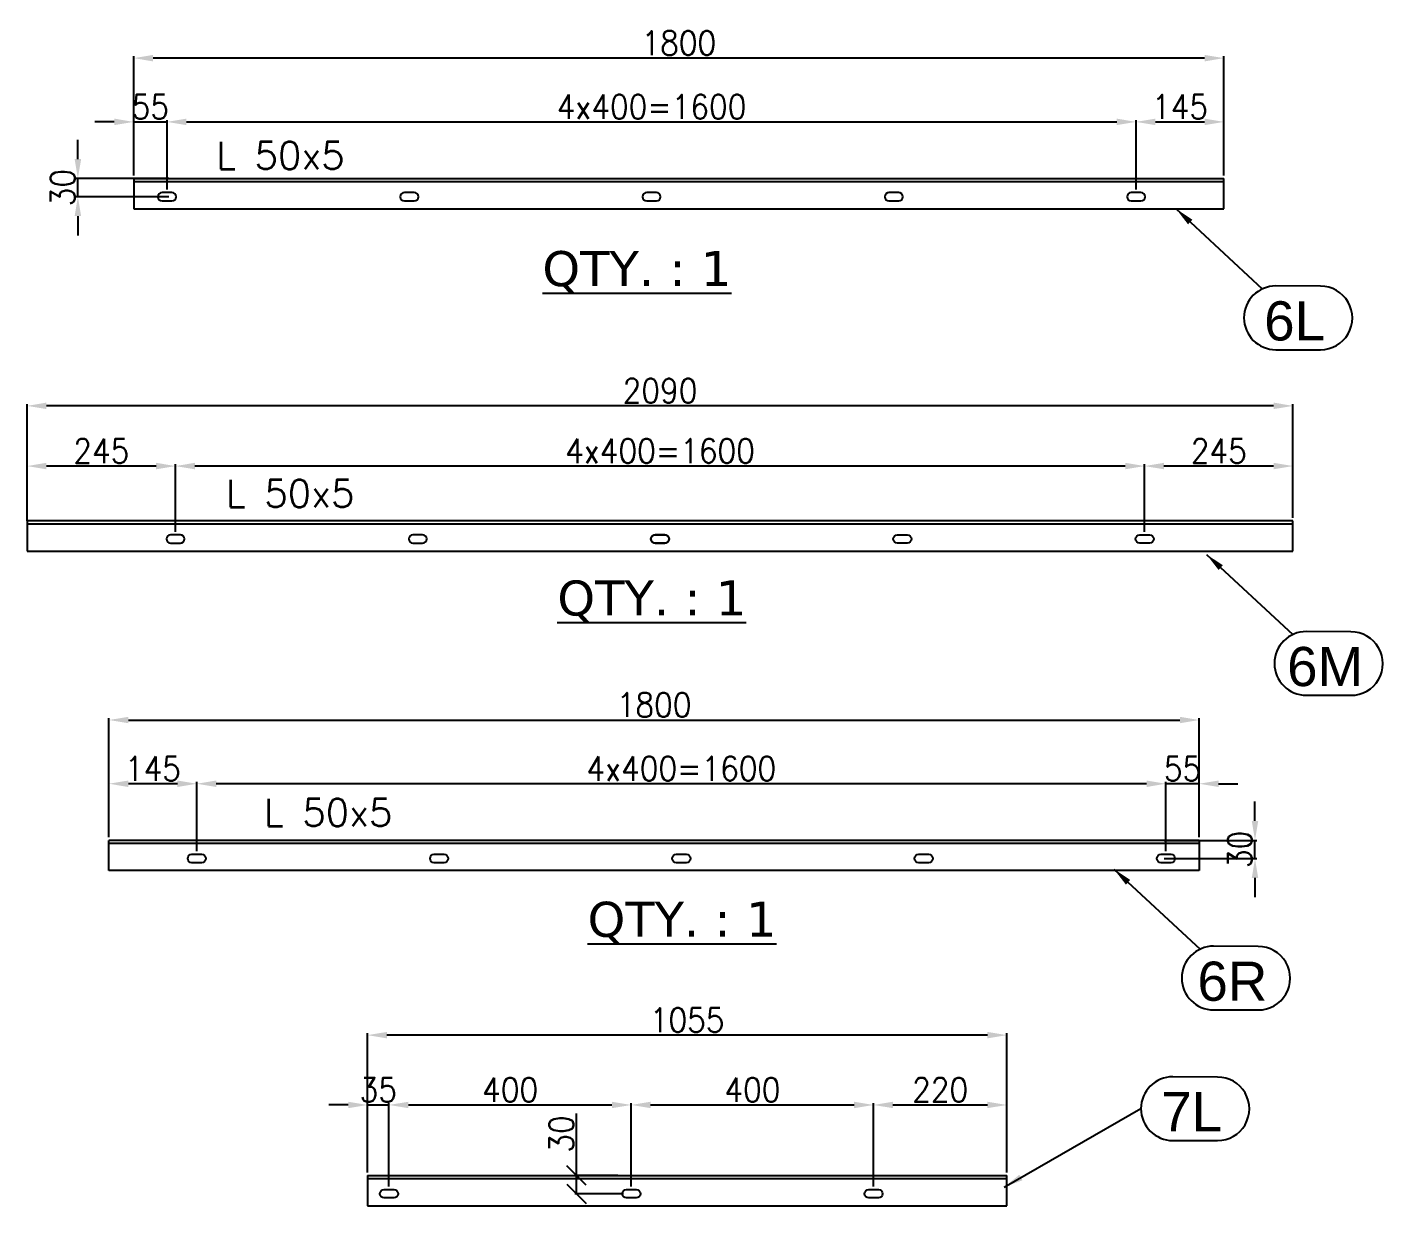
# Model space of a CAD drawing. Header units: inches. Extents: x 98758 to 118468, y 66787 to 119708.
# Drawn here: x 106906 to 109144, y 83688 to 85634 of the extents above; entities that cross this region are included whole.
import ezdxf
from ezdxf.enums import TextEntityAlignment as Align

# ---------------------------------------------------------------- set-up
doc = ezdxf.new("R2010")
doc.units = ezdxf.units.IN
doc.header["$MEASUREMENT"] = 0
doc.linetypes.add('HIDDEN', pattern=[0.375, 0.25, -0.125])
doc.linetypes.add('HIDDEN2', pattern=[0.1875, 0.125, -0.0625])
for name, color, linetype in [('2', 2, 'HIDDEN2'), ('3', 3, 'Continuous'), ('3-TEXT', 6, 'Continuous'), ('TEXT', 6, 'Continuous')]:
    doc.layers.add(name, color=color, linetype=linetype)
doc.styles.add('ROMANS', font='ROMANS.shx', dxfattribs={"width": 0.9})
doc.styles.add('style10', font='swissl.ttf', dxfattribs={"height": 40})
doc.styles.add('ver', font='verdana.ttf')
doc.dimstyles.new('11', dxfattribs={"dimtxt": 40, "dimasz": 32, "dimexe": 3, "dimexo": 5, "dimgap": 5, "dimtad": 1, "dimdec": 0, "dimdsep": 46, "dimtxsty": 'ROMANS', "dimcen": 2.5, "dimclrd": 6, "dimclre": 6, "dimclrt": 2, "dimadec": 0, "dimazin": 0, "dimtfac": 1, "dimtdec": 0, "dimtmove": 0, "dimatfit": 3, "dimfxl": 1, "dimarcsym": 0})

# ---------------------------------------------------------------- blocks, each defined once
blk = doc.blocks.new('*D414')
at = {"color": 6, "lineweight": -2, "transparency": 16777216}
for p, q in [((106989.3, 85416.2), (106989.3, 85448.2)), ((107139.5, 85384.2), (106986.3, 85384.2)), ((106989.3, 85354.2), (106989.3, 85384.2)), ((107139.5, 85354.2), (106986.3, 85354.2)), ((106989.3, 85322.2), (106989.3, 85290.2))]:
    blk.add_line(p, q, dxfattribs=at)
at = {"color": 6, "transparency": 16777216}
for points in [[(106984, 85416.2), (106994.7, 85416.2), (106989.3, 85384.2)], [(106984, 85322.2), (106994.7, 85322.2), (106989.3, 85354.2)]]:
    blk.add_solid(points, dxfattribs=at)
at = {"layer": 'Defpoints', "color": 0, "transparency": 16777216}
for p in [(106989.3, 85384.2), (107144.5, 85384.2), (107144.5, 85354.2)]:
    blk.add_point(p, dxfattribs=at)
at = {"color": 2, "transparency": 16777216, "insert": (106964.3, 85369.2), "char_height": 40, "attachment_point": 5, "rotation": 90, "style": 'ROMANS'}
blk.add_mtext('30', dxfattribs=at)
blk = doc.blocks.new('*D415')
at = {"color": 6, "lineweight": -2, "transparency": 16777216}
for p, q in [((107049.5, 85477.7), (107017.5, 85477.7)), ((107081.5, 85389.2), (107081.5, 85480.7)), ((107081.5, 85477.7), (107136.5, 85477.7)), ((107136.5, 85366.2), (107136.5, 85480.7)), ((107168.5, 85477.7), (107200.5, 85477.7))]:
    blk.add_line(p, q, dxfattribs=at)
at = {"color": 6, "transparency": 16777216}
for points in [[(107049.5, 85483.1), (107049.5, 85472.4), (107081.5, 85477.7)], [(107168.5, 85483.1), (107168.5, 85472.4), (107136.5, 85477.7)]]:
    blk.add_solid(points, dxfattribs=at)
at = {"layer": 'Defpoints', "color": 0, "transparency": 16777216}
for p in [(107136.5, 85477.7), (107081.5, 85384.2), (107136.5, 85361.2)]:
    blk.add_point(p, dxfattribs=at)
at = {"color": 2, "transparency": 16777216, "insert": (107109, 85502.7), "char_height": 40, "attachment_point": 5, "style": 'ROMANS'}
blk.add_mtext('55', dxfattribs=at)
blk = doc.blocks.new('*D416')
at = {"color": 6, "lineweight": -2, "transparency": 16777216}
for p, q in [((107136.5, 85366.2), (107136.5, 85480.7)), ((107168.5, 85477.7), (108704.5, 85477.7)), ((108736.5, 85366.2), (108736.5, 85480.7))]:
    blk.add_line(p, q, dxfattribs=at)
at = {"color": 6, "transparency": 16777216}
for points in [[(107168.5, 85483.1), (107168.5, 85472.4), (107136.5, 85477.7)], [(108704.5, 85483.1), (108704.5, 85472.4), (108736.5, 85477.7)]]:
    blk.add_solid(points, dxfattribs=at)
at = {"layer": 'Defpoints', "color": 0, "transparency": 16777216}
for p in [(108736.5, 85477.7), (107136.5, 85361.2), (108736.5, 85361.2)]:
    blk.add_point(p, dxfattribs=at)
at = {"color": 2, "transparency": 16777216, "insert": (107936.5, 85502.7), "char_height": 40, "attachment_point": 5, "style": 'ROMANS'}
blk.add_mtext('4x400=1600', dxfattribs=at)
blk = doc.blocks.new('*D417')
at = {"color": 6, "lineweight": -2, "transparency": 16777216}
for p, q in [((108736.5, 85366.2), (108736.5, 85480.7)), ((108768.5, 85477.7), (108849.5, 85477.7)), ((108881.5, 85389.2), (108881.5, 85480.7))]:
    blk.add_line(p, q, dxfattribs=at)
at = {"color": 6, "transparency": 16777216}
for points in [[(108768.5, 85483.1), (108768.5, 85472.4), (108736.5, 85477.7)], [(108849.5, 85483.1), (108849.5, 85472.4), (108881.5, 85477.7)]]:
    blk.add_solid(points, dxfattribs=at)
at = {"layer": 'Defpoints', "color": 0, "transparency": 16777216}
for p in [(108881.5, 85477.7), (108881.5, 85384.2), (108736.5, 85361.2)]:
    blk.add_point(p, dxfattribs=at)
at = {"color": 2, "transparency": 16777216, "insert": (108809, 85502.7), "char_height": 40, "attachment_point": 5, "style": 'ROMANS'}
blk.add_mtext('145', dxfattribs=at)
blk = doc.blocks.new('*D418')
at = {"color": 6, "lineweight": -2, "transparency": 16777216}
for p, q in [((107081.5, 85440), (107081.5, 85586)), ((108849.5, 85583), (107113.5, 85583)), ((108881.5, 85440), (108881.5, 85586))]:
    blk.add_line(p, q, dxfattribs=at)
at = {"color": 6, "transparency": 16777216}
for points in [[(107113.5, 85588.3), (107113.5, 85577.6), (107081.5, 85583)], [(108849.5, 85588.3), (108849.5, 85577.6), (108881.5, 85583)]]:
    blk.add_solid(points, dxfattribs=at)
at = {"layer": 'Defpoints', "color": 0, "transparency": 16777216}
for p in [(107081.5, 85583), (107081.5, 85435), (108881.5, 85435)]:
    blk.add_point(p, dxfattribs=at)
at = {"color": 2, "transparency": 16777216, "insert": (107981.5, 85608), "char_height": 40, "attachment_point": 5, "style": 'ROMANS'}
blk.add_mtext('1800', dxfattribs=at)
blk = doc.blocks.new('*D419')
at = {"color": 6, "lineweight": -2, "transparency": 16777216}
for p, q in [((108750.5, 84801), (108750.5, 84912.4)), ((108963.5, 84909.4), (108782.5, 84909.4)), ((108995.5, 84824), (108995.5, 84912.4))]:
    blk.add_line(p, q, dxfattribs=at)
at = {"color": 6, "transparency": 16777216}
for points in [[(108782.5, 84914.8), (108782.5, 84904.1), (108750.5, 84909.4)], [(108963.5, 84914.8), (108963.5, 84904.1), (108995.5, 84909.4)]]:
    blk.add_solid(points, dxfattribs=at)
at = {"layer": 'Defpoints', "color": 0, "transparency": 16777216}
for p in [(108750.5, 84909.4), (108995.5, 84819), (108750.5, 84796)]:
    blk.add_point(p, dxfattribs=at)
at = {"color": 2, "transparency": 16777216, "insert": (108873, 84934.4), "char_height": 40, "attachment_point": 5, "style": 'ROMANS'}
blk.add_mtext('245', dxfattribs=at)
blk = doc.blocks.new('*D420')
at = {"color": 6, "lineweight": -2, "transparency": 16777216}
for p, q in [((107150.5, 84801), (107150.5, 84912.4)), ((108718.5, 84909.4), (107182.5, 84909.4)), ((108750.5, 84801), (108750.5, 84912.4))]:
    blk.add_line(p, q, dxfattribs=at)
at = {"color": 6, "transparency": 16777216}
for points in [[(107182.5, 84914.8), (107182.5, 84904.1), (107150.5, 84909.4)], [(108718.5, 84914.8), (108718.5, 84904.1), (108750.5, 84909.4)]]:
    blk.add_solid(points, dxfattribs=at)
at = {"layer": 'Defpoints', "color": 0, "transparency": 16777216}
for p in [(107150.5, 84909.4), (107150.5, 84796), (108750.5, 84796)]:
    blk.add_point(p, dxfattribs=at)
at = {"color": 2, "transparency": 16777216, "insert": (107950.5, 84934.4), "char_height": 40, "attachment_point": 5, "style": 'ROMANS'}
blk.add_mtext('4x400=1600', dxfattribs=at)
blk = doc.blocks.new('*D421')
at = {"color": 6, "lineweight": -2, "transparency": 16777216}
for p, q in [((106905.5, 84819), (106905.5, 84912.4)), ((107118.5, 84909.4), (106937.5, 84909.4)), ((107150.5, 84801), (107150.5, 84912.4))]:
    blk.add_line(p, q, dxfattribs=at)
at = {"color": 6, "transparency": 16777216}
for points in [[(106937.5, 84914.8), (106937.5, 84904.1), (106905.5, 84909.4)], [(107118.5, 84914.8), (107118.5, 84904.1), (107150.5, 84909.4)]]:
    blk.add_solid(points, dxfattribs=at)
at = {"layer": 'Defpoints', "color": 0, "transparency": 16777216}
for p in [(106905.5, 84909.4), (106905.5, 84814), (107150.5, 84796)]:
    blk.add_point(p, dxfattribs=at)
at = {"color": 2, "transparency": 16777216, "insert": (107028, 84934.4), "char_height": 40, "attachment_point": 5, "style": 'ROMANS'}
blk.add_mtext('245', dxfattribs=at)
blk = doc.blocks.new('*D422')
at = {"color": 6, "lineweight": -2, "transparency": 16777216}
for p, q in [((106905.5, 84873.2), (106905.5, 85011.8)), ((108963.5, 85008.8), (106937.5, 85008.8)), ((108995.5, 84873.2), (108995.5, 85011.8))]:
    blk.add_line(p, q, dxfattribs=at)
at = {"color": 6, "transparency": 16777216}
for points in [[(106937.5, 85014.2), (106937.5, 85003.5), (106905.5, 85008.8)], [(108963.5, 85014.2), (108963.5, 85003.5), (108995.5, 85008.8)]]:
    blk.add_solid(points, dxfattribs=at)
at = {"layer": 'Defpoints', "color": 0, "transparency": 16777216}
for p in [(106905.5, 85008.8), (106905.5, 84868.2), (108995.5, 84868.2)]:
    blk.add_point(p, dxfattribs=at)
at = {"color": 2, "transparency": 16777216, "insert": (107950.5, 85033.8), "char_height": 40, "attachment_point": 5, "style": 'ROMANS'}
blk.add_mtext('2090', dxfattribs=at)
blk = doc.blocks.new('*D429')
at = {"color": 6, "lineweight": -2, "transparency": 16777216}
for p, q in [((108932.8, 84323.4), (108932.8, 84355.4)), ((108782.7, 84291.4), (108935.8, 84291.4)), ((108932.8, 84261.4), (108932.8, 84291.4)), ((108782.7, 84261.4), (108935.8, 84261.4)), ((108932.8, 84229.4), (108932.8, 84197.4))]:
    blk.add_line(p, q, dxfattribs=at)
at = {"color": 6, "transparency": 16777216}
for points in [[(108927.5, 84323.4), (108938.1, 84323.4), (108932.8, 84291.4)], [(108927.5, 84229.4), (108938.1, 84229.4), (108932.8, 84261.4)]]:
    blk.add_solid(points, dxfattribs=at)
at = {"layer": 'Defpoints', "color": 0, "transparency": 16777216}
for p in [(108777.7, 84291.4), (108932.8, 84291.4), (108777.7, 84261.4)]:
    blk.add_point(p, dxfattribs=at)
at = {"color": 2, "transparency": 16777216, "insert": (108907.8, 84276.4), "char_height": 40, "attachment_point": 5, "rotation": 90, "style": 'ROMANS'}
blk.add_mtext('30', dxfattribs=at)
blk = doc.blocks.new('*D430')
at = {"color": 6, "lineweight": -2, "transparency": 16777216}
for p, q in [((108753.7, 84384.9), (108721.7, 84384.9)), ((108785.7, 84273.4), (108785.7, 84387.9)), ((108840.7, 84384.9), (108785.7, 84384.9)), ((108840.7, 84296.4), (108840.7, 84387.9)), ((108872.7, 84384.9), (108904.7, 84384.9))]:
    blk.add_line(p, q, dxfattribs=at)
at = {"color": 6, "transparency": 16777216}
for points in [[(108753.7, 84390.2), (108753.7, 84379.5), (108785.7, 84384.9)], [(108872.7, 84390.2), (108872.7, 84379.5), (108840.7, 84384.9)]]:
    blk.add_solid(points, dxfattribs=at)
at = {"layer": 'Defpoints', "color": 0, "transparency": 16777216}
for p in [(108785.7, 84384.9), (108840.7, 84291.4), (108785.7, 84268.4)]:
    blk.add_point(p, dxfattribs=at)
at = {"color": 2, "transparency": 16777216, "insert": (108813.2, 84409.9), "char_height": 40, "attachment_point": 5, "style": 'ROMANS'}
blk.add_mtext('55', dxfattribs=at)
blk = doc.blocks.new('*D431')
at = {"color": 6, "lineweight": -2, "transparency": 16777216}
for p, q in [((107185.7, 84273.4), (107185.7, 84387.9)), ((108753.7, 84384.9), (107217.7, 84384.9)), ((108785.7, 84273.4), (108785.7, 84387.9))]:
    blk.add_line(p, q, dxfattribs=at)
at = {"color": 6, "transparency": 16777216}
for points in [[(107217.7, 84390.2), (107217.7, 84379.5), (107185.7, 84384.9)], [(108753.7, 84390.2), (108753.7, 84379.5), (108785.7, 84384.9)]]:
    blk.add_solid(points, dxfattribs=at)
at = {"layer": 'Defpoints', "color": 0, "transparency": 16777216}
for p in [(107185.7, 84384.9), (107185.7, 84268.4), (108785.7, 84268.4)]:
    blk.add_point(p, dxfattribs=at)
at = {"color": 2, "transparency": 16777216, "insert": (107985.7, 84409.9), "char_height": 40, "attachment_point": 5, "style": 'ROMANS'}
blk.add_mtext('4x400=1600', dxfattribs=at)
blk = doc.blocks.new('*D432')
at = {"color": 6, "lineweight": -2, "transparency": 16777216}
for p, q in [((107040.7, 84296.4), (107040.7, 84387.9)), ((107153.7, 84384.9), (107072.7, 84384.9)), ((107185.7, 84273.4), (107185.7, 84387.9))]:
    blk.add_line(p, q, dxfattribs=at)
at = {"color": 6, "transparency": 16777216}
for points in [[(107072.7, 84390.2), (107072.7, 84379.5), (107040.7, 84384.9)], [(107153.7, 84390.2), (107153.7, 84379.5), (107185.7, 84384.9)]]:
    blk.add_solid(points, dxfattribs=at)
at = {"layer": 'Defpoints', "color": 0, "transparency": 16777216}
for p in [(107040.7, 84384.9), (107040.7, 84291.4), (107185.7, 84268.4)]:
    blk.add_point(p, dxfattribs=at)
at = {"color": 2, "transparency": 16777216, "insert": (107113.2, 84409.9), "char_height": 40, "attachment_point": 5, "style": 'ROMANS'}
blk.add_mtext('145', dxfattribs=at)
blk = doc.blocks.new('*D428')
at = {"color": 6, "lineweight": -2, "transparency": 16777216}
for p, q in [((107040.7, 84347.1), (107040.7, 84493.1)), ((107072.7, 84490.1), (108808.7, 84490.1)), ((108840.7, 84347.1), (108840.7, 84493.1))]:
    blk.add_line(p, q, dxfattribs=at)
at = {"color": 6, "transparency": 16777216}
for points in [[(107072.7, 84495.4), (107072.7, 84484.8), (107040.7, 84490.1)], [(108808.7, 84495.4), (108808.7, 84484.8), (108840.7, 84490.1)]]:
    blk.add_solid(points, dxfattribs=at)
at = {"layer": 'Defpoints', "color": 0, "transparency": 16777216}
for p in [(108840.7, 84490.1), (107040.7, 84342.1), (108840.7, 84342.1)]:
    blk.add_point(p, dxfattribs=at)
at = {"color": 2, "transparency": 16777216, "insert": (107940.7, 84515.1), "char_height": 40, "attachment_point": 5, "style": 'ROMANS'}
blk.add_mtext('1800', dxfattribs=at)
blk = doc.blocks.new('_Oblique')
at = {"color": 0, "linetype": 'ByBlock', "lineweight": -2}
blk.add_line((-0.5, -0.5), (0.5, 0.5), dxfattribs=at)
blk = doc.blocks.new('*D442')
at = {"color": 6, "lineweight": -2, "transparency": 16777216}
for p, q in [((107812.7, 83737.9), (107812.7, 83840.6)), ((107880.9, 83737.9), (107809.7, 83737.9)), ((107812.7, 83707.9), (107812.7, 83737.9)), ((107890, 83707.9), (107809.7, 83707.9))]:
    blk.add_line(p, q, dxfattribs=at)
at = {"layer": 'Defpoints', "color": 0, "transparency": 16777216}
for p in [(107812.7, 83737.9), (107885.9, 83737.9), (107895, 83707.9)]:
    blk.add_point(p, dxfattribs=at)
at = {"color": 6, "lineweight": -2, "transparency": 16777216, "xscale": 32, "yscale": 32, "zscale": 32}
for p, rotation in [((107812.7, 83737.9), 90), ((107812.7, 83707.9), 270)]:
    blk.add_blockref('_Oblique', p, dxfattribs=dict(at, rotation=rotation))
at = {"color": 2, "transparency": 16777216, "insert": (107787.7, 83806.5), "char_height": 40, "attachment_point": 5, "rotation": 90, "style": 'ROMANS'}
blk.add_mtext('30', dxfattribs=at)
blk = doc.blocks.new('*D438')
at = {"color": 6, "lineweight": -2, "transparency": 16777216}
for p, q in [((107435.7, 83854.5), (107403.7, 83854.5)), ((107467.7, 83742.9), (107467.7, 83857.5)), ((107467.7, 83854.5), (107503, 83854.5)), ((107503, 83719.9), (107503, 83857.5)), ((107535, 83854.5), (107567, 83854.5))]:
    blk.add_line(p, q, dxfattribs=at)
at = {"color": 6, "transparency": 16777216}
for points in [[(107435.7, 83859.8), (107435.7, 83849.2), (107467.7, 83854.5)], [(107535, 83859.8), (107535, 83849.2), (107503, 83854.5)]]:
    blk.add_solid(points, dxfattribs=at)
at = {"layer": 'Defpoints', "color": 0, "transparency": 16777216}
for p in [(107503, 83854.5), (107467.7, 83737.9), (107503, 83714.9)]:
    blk.add_point(p, dxfattribs=at)
at = {"color": 2, "transparency": 16777216, "insert": (107485.3, 83879.5), "char_height": 40, "attachment_point": 5, "style": 'ROMANS'}
blk.add_mtext('35', dxfattribs=at)
blk = doc.blocks.new('*D439')
at = {"color": 6, "lineweight": -2, "transparency": 16777216}
for p, q in [((107503, 83719.9), (107503, 83857.5)), ((107535, 83854.5), (107871, 83854.5)), ((107903, 83719.9), (107903, 83857.5))]:
    blk.add_line(p, q, dxfattribs=at)
at = {"color": 6, "transparency": 16777216}
for points in [[(107535, 83859.8), (107535, 83849.2), (107503, 83854.5)], [(107871, 83859.8), (107871, 83849.2), (107903, 83854.5)]]:
    blk.add_solid(points, dxfattribs=at)
at = {"layer": 'Defpoints', "color": 0, "transparency": 16777216}
for p in [(107903, 83854.5), (107503, 83714.9), (107903, 83714.9)]:
    blk.add_point(p, dxfattribs=at)
at = {"color": 2, "transparency": 16777216, "insert": (107703, 83879.5), "char_height": 40, "attachment_point": 5, "style": 'ROMANS'}
blk.add_mtext('400', dxfattribs=at)
blk = doc.blocks.new('*D440')
at = {"color": 6, "lineweight": -2, "transparency": 16777216}
for p, q in [((107903, 83719.9), (107903, 83857.5)), ((107935, 83854.5), (108271, 83854.5)), ((108303, 83719.9), (108303, 83857.5))]:
    blk.add_line(p, q, dxfattribs=at)
at = {"color": 6, "transparency": 16777216}
for points in [[(107935, 83859.8), (107935, 83849.2), (107903, 83854.5)], [(108271, 83859.8), (108271, 83849.2), (108303, 83854.5)]]:
    blk.add_solid(points, dxfattribs=at)
at = {"layer": 'Defpoints', "color": 0, "transparency": 16777216}
for p in [(108303, 83854.5), (107903, 83714.9), (108303, 83714.9)]:
    blk.add_point(p, dxfattribs=at)
at = {"color": 2, "transparency": 16777216, "insert": (108103, 83879.5), "char_height": 40, "attachment_point": 5, "style": 'ROMANS'}
blk.add_mtext('400', dxfattribs=at)
blk = doc.blocks.new('*D441')
at = {"color": 6, "lineweight": -2, "transparency": 16777216}
for p, q in [((108303, 83719.9), (108303, 83857.5)), ((108335, 83854.5), (108491, 83854.5)), ((108523, 83742.9), (108523, 83857.5))]:
    blk.add_line(p, q, dxfattribs=at)
at = {"color": 6, "transparency": 16777216}
for points in [[(108335, 83859.8), (108335, 83849.2), (108303, 83854.5)], [(108491, 83859.8), (108491, 83849.2), (108523, 83854.5)]]:
    blk.add_solid(points, dxfattribs=at)
at = {"layer": 'Defpoints', "color": 0, "transparency": 16777216}
for p in [(108523, 83854.5), (108523, 83737.9), (108303, 83714.9)]:
    blk.add_point(p, dxfattribs=at)
at = {"color": 2, "transparency": 16777216, "insert": (108413, 83879.5), "char_height": 40, "attachment_point": 5, "style": 'ROMANS'}
blk.add_mtext('220', dxfattribs=at)
blk = doc.blocks.new('*D437')
at = {"color": 6, "lineweight": -2, "transparency": 16777216}
for p, q in [((107467.7, 83805.2), (107467.7, 83972.8)), ((108491, 83969.8), (107499.7, 83969.8)), ((108523, 83805.2), (108523, 83972.8))]:
    blk.add_line(p, q, dxfattribs=at)
at = {"color": 6, "transparency": 16777216}
for points in [[(107499.7, 83975.1), (107499.7, 83964.4), (107467.7, 83969.8)], [(108491, 83975.1), (108491, 83964.4), (108523, 83969.8)]]:
    blk.add_solid(points, dxfattribs=at)
at = {"layer": 'Defpoints', "color": 0, "transparency": 16777216}
for p in [(107467.7, 83969.8), (107467.7, 83800.2), (108523, 83800.2)]:
    blk.add_point(p, dxfattribs=at)
at = {"color": 2, "transparency": 16777216, "insert": (107995.3, 83994.8), "char_height": 40, "attachment_point": 5, "style": 'ROMANS'}
blk.add_mtext('1055', dxfattribs=at)

msp = doc.modelspace()

# ---------------------------------------------------------------- linework, layer by layer
for p, q in [((107081.5, 85384.2), (107081.5, 85334.2)), ((107081.5, 85384.2), (108881.5, 85384.2)), ((107081.5, 85379.2), (108881.5, 85379.2)), ((108881.5, 85334.2), (108881.5, 85384.2)), ((107081.5, 85334.2), (108881.5, 85334.2)), ((108995.5, 84819), (106905.5, 84819)), ((106905.5, 84819), (106905.5, 84769)), ((106905.5, 84814), (108995.5, 84814)), ((108995.5, 84769), (108995.5, 84819)), ((106905.5, 84769), (108995.5, 84769)), ((107040.7, 84241.4), (107040.7, 84291.4)), ((108840.7, 84291.4), (107040.7, 84291.4)), ((108840.7, 84286.4), (107040.7, 84286.4)), ((108840.7, 84291.4), (108840.7, 84241.4)), ((108840.7, 84241.4), (107040.7, 84241.4)), ((107467.7, 83737.9), (108523, 83737.9)), ((107467.7, 83737.9), (107467.7, 83687.9)), ((107467.7, 83732.9), (108523, 83732.9)), ((108523, 83687.9), (108523, 83737.9)), ((107467.7, 83687.9), (108523, 83687.9))]:
    msp.add_line(p, q)
for points in [[(107128.5, 85361.2, 1), (107128.5, 85347.2), (107144.5, 85347.2, 1), (107144.5, 85361.2)], [(107528.5, 85361.2, 1), (107528.5, 85347.2), (107544.5, 85347.2, 1), (107544.5, 85361.2)], [(107928.5, 85361.2, 1), (107928.5, 85347.2), (107944.5, 85347.2, 1), (107944.5, 85361.2)], [(108328.5, 85361.2, 1), (108328.5, 85347.2), (108344.5, 85347.2, 1), (108344.5, 85361.2)], [(108728.5, 85361.2, 1), (108728.5, 85347.2), (108744.5, 85347.2, 1), (108744.5, 85361.2)], [(107142.5, 84796, 1), (107142.5, 84782), (107158.5, 84782, 1), (107158.5, 84796)], [(107542.5, 84796, 1), (107542.5, 84782), (107558.5, 84782, 1), (107558.5, 84796)], [(107942.5, 84796, 1), (107942.5, 84782), (107958.5, 84782, 1), (107958.5, 84796)], [(107958.5, 84796, -1), (107958.5, 84782), (107942.5, 84782, -1), (107942.5, 84796)], [(108358.5, 84796, -1), (108358.5, 84782), (108342.5, 84782, -1), (108342.5, 84796)], [(108758.5, 84796, -1), (108758.5, 84782), (108742.5, 84782, -1), (108742.5, 84796)], [(107193.7, 84268.4, -1), (107193.7, 84254.4), (107177.7, 84254.4, -1), (107177.7, 84268.4)], [(107593.7, 84268.4, -1), (107593.7, 84254.4), (107577.7, 84254.4, -1), (107577.7, 84268.4)], [(107993.7, 84268.4, -1), (107993.7, 84254.4), (107977.7, 84254.4, -1), (107977.7, 84268.4)], [(108393.7, 84268.4, -1), (108393.7, 84254.4), (108377.7, 84254.4, -1), (108377.7, 84268.4)], [(108793.7, 84268.4, -1), (108793.7, 84254.4), (108777.7, 84254.4, -1), (108777.7, 84268.4)], [(107495, 83700.9, -1), (107495, 83714.9), (107511, 83714.9, -1), (107511, 83700.9)], [(107895, 83700.9, -1), (107895, 83714.9), (107911, 83714.9, -1), (107911, 83700.9)], [(108295, 83700.9, -1), (108295, 83714.9), (108311, 83714.9, -1), (108311, 83700.9)]]:
    msp.add_lwpolyline(points, format="xyb", close=True)
at = {"layer": '2', "color": 8, "linetype": 'ByBlock'}
for points in [[(109040.9, 85206.3), (108967.2, 85206.9, 1), (108967.2, 85101.6), (109040.9, 85101.6, 1.00562), (109040.9, 85206.3)], [(109091.3, 84635.6), (109017.6, 84636.2, 1), (109017.6, 84530.9), (109091.3, 84530.9, 1.00562), (109091.3, 84635.6)], [(108938.2, 84116.1), (108864.5, 84116.7, 1), (108864.5, 84011.4), (108938.2, 84011.4, 1.00562), (108938.2, 84116.1)], [(108870.9, 83900.5), (108797.2, 83901.1, 1), (108797.2, 83795.8), (108870.9, 83795.8, 1.00562), (108870.9, 83900.5)]]:
    msp.add_lwpolyline(points, format="xyb", dxfattribs=at)

# ---------------------------------------------------------------- texts
at = {"layer": '3', "linetype": 'HIDDEN', "ltscale": 20, "style": 'ver'}
for p in [(107756.2, 85206.6), (107780.9, 84662.7), (107830.8, 84132.2)]:
    msp.add_text('%%UQTY. : 1', height=57.8, dxfattribs=at).set_placement(p)
at = {"layer": '3-TEXT', "color": 2, "style": 'style10'}
for s, p in [('6L', (108998.2, 85149.1)), ('6M', (109048.6, 84578.4)), ('6R', (108895.5, 84058.8)), ('7L', (108828.2, 83843.3))]:
    msp.add_text(s, height=64.68, dxfattribs=at).set_placement(p, align=Align.MIDDLE_CENTER)
at = {"layer": 'TEXT', "color": 2, "style": 'ROMANS'}
for p in [(107217.5, 85399.9), (107233.7, 84841.8), (107296.4, 84314.8)]:
    msp.add_text('L 50x5', height=45, dxfattribs=at).set_placement(p)

# ---------------------------------------------------------------- dimensions: what is measured, and where the dimension line sits
for base, p1, p2, picture, middle in [((107081.5, 85583), (108881.5, 85435), (107081.5, 85435), '*D418', (107981.5, 85608)), ((106905.5, 85008.8), (108995.5, 84868.2), (106905.5, 84868.2), '*D422', (107950.5, 85033.8)), ((108750.5, 84909.4), (108995.5, 84819), (108750.5, 84796), '*D419', (108873, 84934.4)), ((107467.7, 83969.8), (108523, 83800.2), (107467.7, 83800.2), '*D437', (107995.3, 83994.8))]:
    dim = msp.add_linear_dim(base=base, p1=p1, p2=p2, dimstyle='11')
    dim.commit()
    dim.dimension.update_dxf_attribs({"geometry": picture, "text_midpoint": middle})
for base, p1, p2, picture, middle in [((107136.5, 85477.7), (107081.5, 85384.2), (107136.5, 85361.2), '*D415', (107109, 85477.7)), ((107503, 83854.5), (107467.7, 83737.9), (107503, 83714.9), '*D438', (107485.3, 83854.5))]:
    dim = msp.add_linear_dim(base=base, p1=p1, p2=p2, dimstyle='11')
    dim.commit()
    dim.dimension.update_dxf_attribs({"geometry": picture, "text_midpoint": middle, "dimtype": 160})
for base, p1, p2, picture, middle in [((108736.5, 85477.7), (107136.5, 85361.2), (108736.5, 85361.2), '*D416', (107936.5, 85502.7)), ((107150.5, 84909.4), (108750.5, 84796), (107150.5, 84796), '*D420', (107950.5, 84934.4))]:
    dim = msp.add_linear_dim(base=base, p1=p1, p2=p2, text='4x400=<>', dimstyle='11', override={"dimtmove": 1})
    dim.commit()
    dim.dimension.update_dxf_attribs({"geometry": picture, "text_midpoint": middle})
for base, p1, p2, picture, middle in [((108881.5, 85477.7), (108736.5, 85361.2), (108881.5, 85384.2), '*D417', (108809, 85502.7)), ((106905.5, 84909.4), (107150.5, 84796), (106905.5, 84814), '*D421', (107028, 84934.4)), ((107903, 83854.5), (107503, 83714.9), (107903, 83714.9), '*D439', (107703, 83879.5)), ((108303, 83854.5), (107903, 83714.9), (108303, 83714.9), '*D440', (108103, 83879.5)), ((108523, 83854.5), (108303, 83714.9), (108523, 83737.9), '*D441', (108413, 83879.5))]:
    dim = msp.add_linear_dim(base=base, p1=p1, p2=p2, dimstyle='11', override={"dimtmove": 1})
    dim.commit()
    dim.dimension.update_dxf_attribs({"geometry": picture, "text_midpoint": middle})
for base, p1, p2, angle, picture, middle in [((106989.3, 85384.2), (107144.5, 85354.2), (107144.5, 85384.2), 90, '*D414', (106989.3, 85369.2)), ((108785.7, 84384.9), (108840.7, 84291.4), (108785.7, 84268.4), 180, '*D430', (108813.2, 84384.9)), ((108932.8, 84291.4), (108777.7, 84261.4), (108777.7, 84291.4), 90, '*D429', (108932.8, 84276.4))]:
    dim = msp.add_linear_dim(base=base, p1=p1, p2=p2, angle=angle, dimstyle='11')
    dim.commit()
    dim.dimension.update_dxf_attribs({"geometry": picture, "text_midpoint": middle, "dimtype": 160})
dim = msp.add_linear_dim(base=(108840.7, 84490.1), p1=(107040.7, 84342.1), p2=(108840.7, 84342.1), angle=180, dimstyle='11')
dim.commit()
dim.dimension.update_dxf_attribs({"geometry": '*D428', "text_midpoint": (107940.7, 84515.1)})
dim = msp.add_linear_dim(base=(107040.7, 84384.9), p1=(107185.7, 84268.4), p2=(107040.7, 84291.4), angle=180, dimstyle='11', override={"dimtmove": 1})
dim.commit()
dim.dimension.update_dxf_attribs({"geometry": '*D432', "text_midpoint": (107113.2, 84409.9)})
dim = msp.add_linear_dim(base=(107185.7, 84384.9), p1=(108785.7, 84268.4), p2=(107185.7, 84268.4), angle=180, text='4x400=<>', dimstyle='11', override={"dimtmove": 1})
dim.commit()
dim.dimension.update_dxf_attribs({"geometry": '*D431', "text_midpoint": (107985.7, 84409.9)})
dim = msp.add_linear_dim(base=(107812.7, 83737.9), p1=(107895, 83707.9), p2=(107885.9, 83737.9), angle=90, dimstyle='11', override={"dimblk1": 'Oblique', "dimblk2": 'Oblique', "dimsah": 1})
dim.commit()
dim.dimension.update_dxf_attribs({"geometry": '*D442', "text_midpoint": (107812.7, 83806.5), "dimtype": 160})

# ---------------------------------------------------------------- leaders
at = {"lineweight": 0}
for points in [[(108802.4, 85334.2), (108944.8, 85201.9)], [(108852.8, 84763.5), (108995.2, 84631.2)], [(108699.8, 84244), (108842.1, 84111.7)], [(108518.6, 83718.8), (108744.5, 83848.4)]]:
    msp.add_leader(points, dimstyle='11', dxfattribs=at)

doc.saveas('drawing.dxf')
